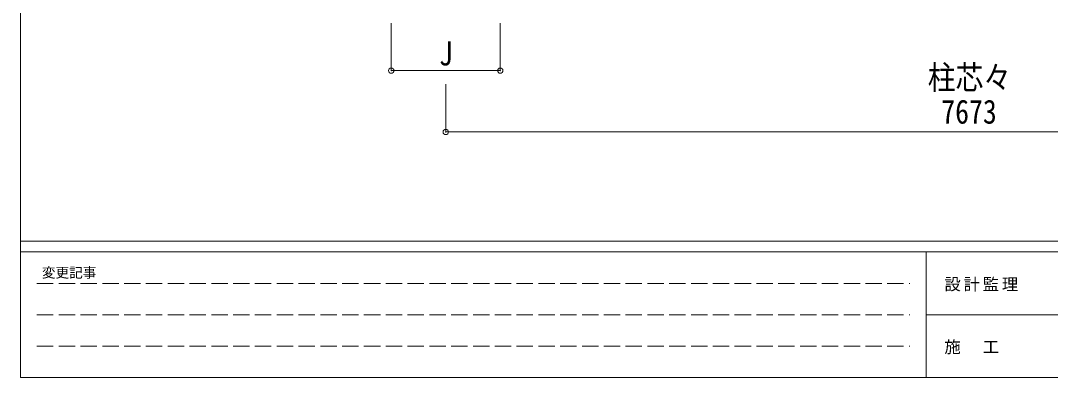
# Model space of a CAD drawing. Units: millimetres, scale not verified. Extents: x -11243 to 11243, y -7760 to 7760.
# Drawn here: x -11243 to -3686, y -7760 to -5143 of the extents above; entities that cross this region are included whole.
import ezdxf
from ezdxf.enums import TextEntityAlignment as Align

# ---------------------------------------------------------------- set-up
doc = ezdxf.new("R2010")
doc.units = ezdxf.units.MM
doc.header["$LTSCALE"] = 40
doc.header["$PDMODE"] = 32
doc.header["$PDSIZE"] = 40
doc.linetypes.add('DASHED3', pattern=[4, 3, -1])
doc.layers.add('0-6_OTH_LINE', color=7, linetype='Continuous', lineweight=9)
doc.layers.add('F-0_240', color=7, linetype='Continuous', lineweight=9)
doc.styles.add('ＭＳ ゴシック', font='')
doc.styles.get('ＭＳ ゴシック').set_extended_font_data('MS Gothic')

msp = doc.modelspace()

# ---------------------------------------------------------------- linework, layer by layer
at = {"layer": '0-6_OTH_LINE', "color": 6}
for p, q in [((-8522.76, -5509.39), (-8522.76, -5160.39)), ((-7722.76, -5509.39), (-7722.76, -5160.39)), ((-8522.76, -5509.39), (-7722.76, -5509.39)), ((-8122.76, -5959.39), (-8122.76, -5609.39)), ((-8122.76, -5959.39), (-449.76, -5959.39))]:
    msp.add_line(p, q, dxfattribs=at)
for p in [(-8522.76, -5509.39), (-7722.76, -5509.39), (-8122.76, -5959.39)]:
    msp.add_point(p, dxfattribs=at)
at = {"layer": 'F-0_240', "color": 5}
for p, q in [((-11242.74, 7760), (-11242.74, -7760)), ((-11242.74, -6760), (10677.26, -6760)), ((-11242.74, -6840), (7121.58, -6840)), ((-4598.42, -6840), (-4598.42, -7760)), ((-4598.42, -7300), (3601.58, -7300)), ((-11242.74, -7760), (10677.26, -7760))]:
    msp.add_line(p, q, dxfattribs=at)
at = {"layer": 'F-0_240', "color": 4, "linetype": 'DASHED3'}
for p, q in [((-11122.75, -7070), (-4718.42, -7070)), ((-11122.75, -7300), (-4718.42, -7300)), ((-11122.75, -7530), (-4718.42, -7530))]:
    msp.add_line(p, q, dxfattribs=at)

# ---------------------------------------------------------------- texts
at = {"layer": '0-6_OTH_LINE', "style": 'ＭＳ ゴシック', "width": 0.85}
for s, p in [('J', (-8172.76, -5524.51)), ('柱芯々', (-4585.56, -5701.06)), ('7673', (-4486.26, -5951.39))]:
    msp.add_text(s, height=176, dxfattribs=at).set_placement(p, align=Align.BOTTOM_LEFT)
at = {"layer": 'F-0_240', "style": 'ＭＳ ゴシック'}
msp.add_text('変更記事', height=73.31, dxfattribs=at).set_placement((-11086.44, -7050), align=Align.BOTTOM_LEFT)
at = {"layer": 'F-0_240', "char_height": 87.98, "attachment_point": 7, "style": 'ＭＳ ゴシック'}
for s, insert in [('\\T1.17;設計監理', (-4463.32, -7130)), ('\\T1.17;施\u3000工', (-4463.32, -7590))]:
    msp.add_mtext(s, dxfattribs=dict(at, insert=insert))

doc.saveas('drawing.dxf')
